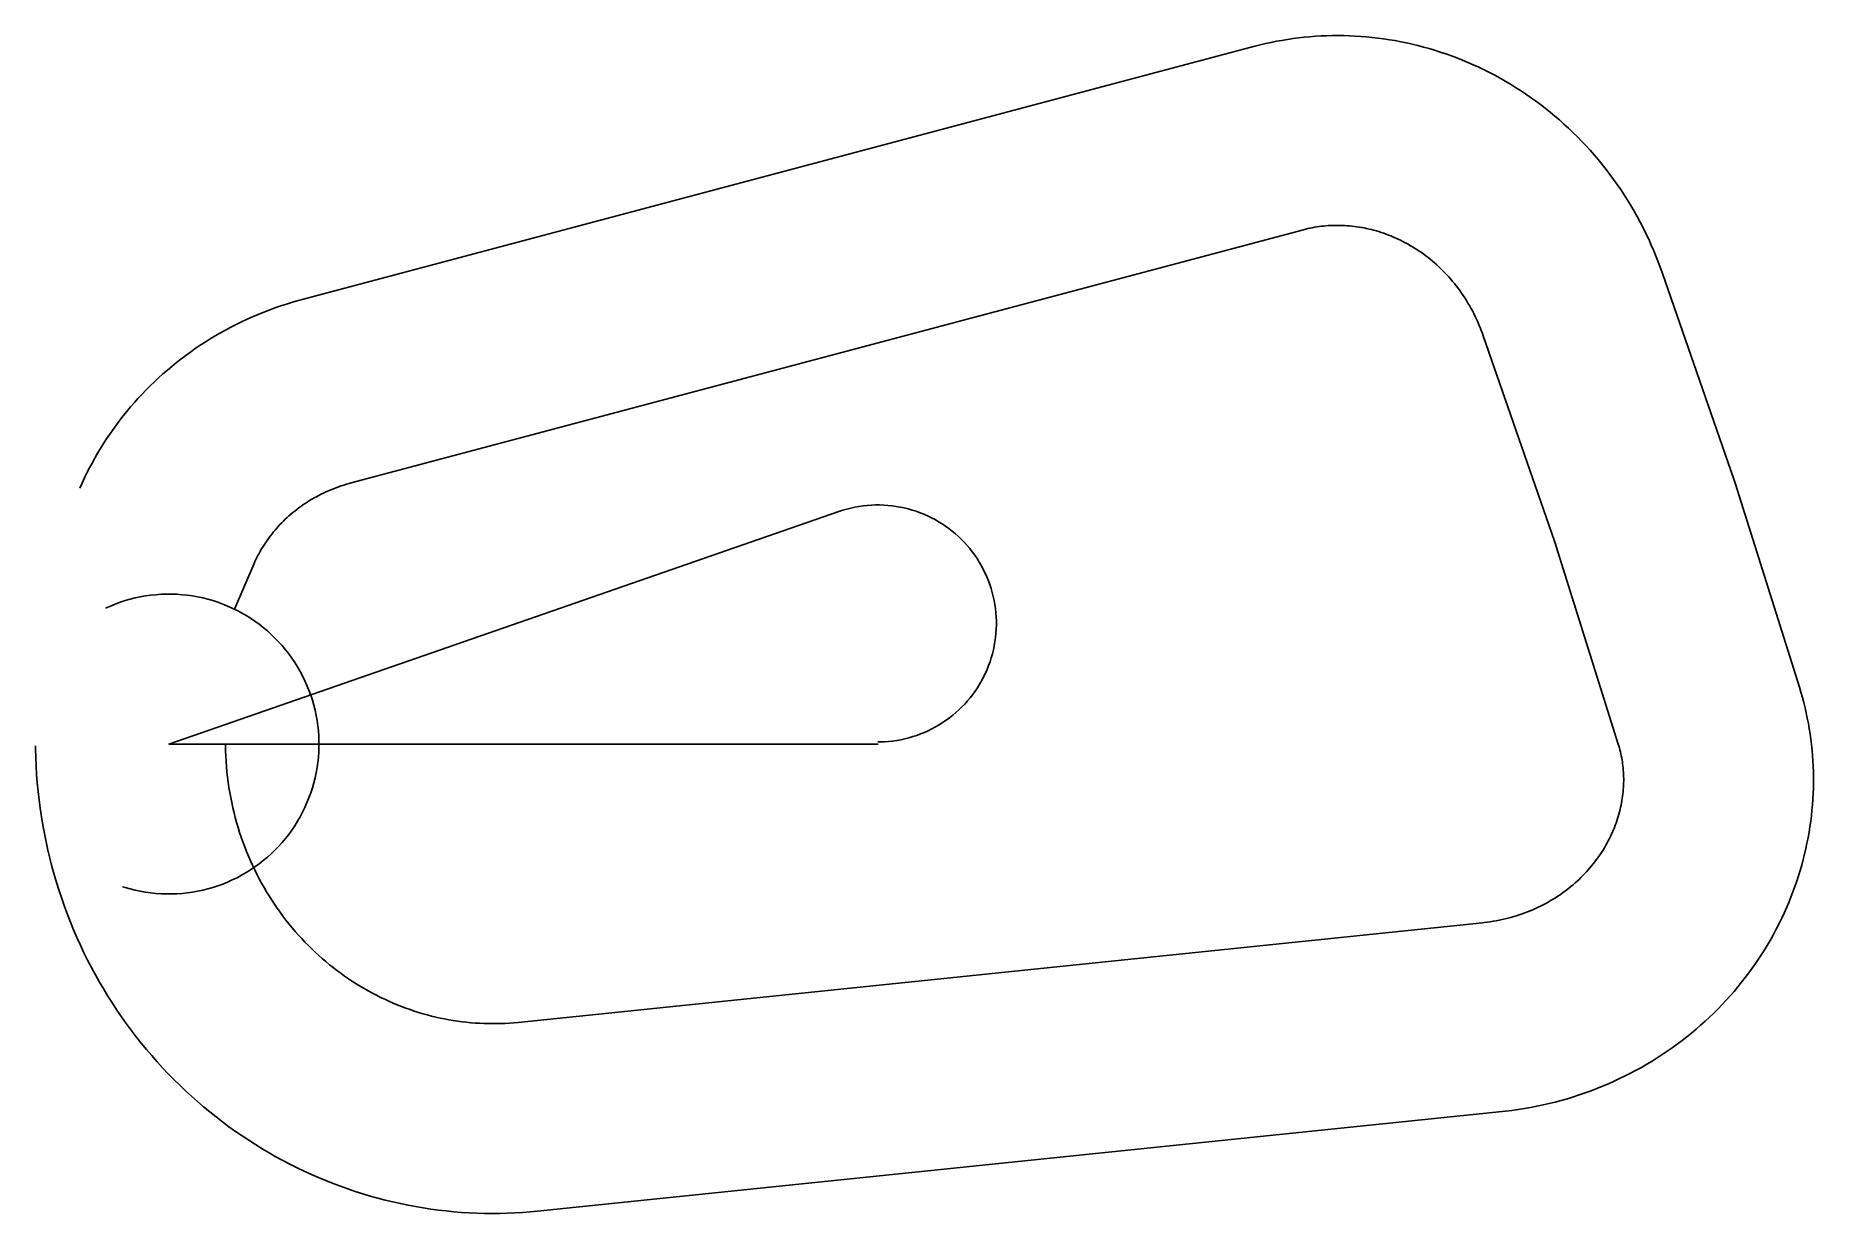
# Model space of a CAD drawing. Header units: metres. Extents: x -3233 to 39857, y -11377 to 17173.
import ezdxf

# ---------------------------------------------------------------- set-up
doc = ezdxf.new("R2010")
doc.units = ezdxf.units.M

msp = doc.modelspace()

# ---------------------------------------------------------------- linework, layer by layer
at = {"layer": 'Boundry', "color": 1}
for p, q in [((3232, 10776), (26320, 16913)), ((4413, 6330), (27502, 12467)), ((36198, 11407), (37928, 6423)), ((31853, 9898), (33583, 4915)), ((38012, 6169), (39517, 1378)), ((33624, 4791), (35128, 0)), ((1585, 3271), (2063, 4375)), ((31838, -4331), (8461, -6746)), ((32311, -8906), (8934, -11321))]:
    msp.add_line(p, q, dxfattribs=at)
at = {"layer": 'NorminalTrack', "color": 1}
msp.add_lwpolyline([(17191, 0), (0, 0), (16240, 5638), (16240, 5638), (16335, 5669), (16432, 5697), (16529, 5721), (16627, 5742), (16726, 5760), (16825, 5774), (16925, 5785), (17025, 5792), (17125, 5796), (17225, 5796), (17325, 5793), (17425, 5786), (17525, 5776), (17624, 5762), (17723, 5745), (17821, 5724), (17918, 5700), (18015, 5673), (18110, 5642), (18205, 5608), (18298, 5571), (18389, 5530), (18480, 5487), (18568, 5440), (18655, 5390), (18740, 5337), (18823, 5281), (18905, 5222), (18984, 5161), (19061, 5097), (19136, 5030), (19208, 4960), (19278, 4888), (19345, 4814), (19410, 4737), (19471, 4658), (19531, 4578), (19587, 4495), (19640, 4410), (19691, 4323), (19738, 4235), (19782, 4145), (19823, 4053), (19861, 3960), (19895, 3866), (19927, 3771), (19954, 3675), (19979, 3577), (20000, 3479), (20018, 3381), (20032, 3281), (20043, 3182), (20050, 3082), (20054, 2982), (20054, 2881), (20051, 2781), (20044, 2681), (20034, 2581), (20020, 2482), (20003, 2383), (19982, 2285), (19958, 2188), (19931, 2091), (19900, 1996), (19866, 1902), (19829, 1809), (19788, 1717), (19744, 1627), (19698, 1538), (19648, 1451), (19595, 1366), (19539, 1283), (19480, 1202), (19419, 1122), (19354, 1045), (19287, 971), (19218, 899), (19146, 829), (19072, 761), (18995, 697), (18916, 635), (18835, 576), (18752, 519), (18667, 466), (18581, 416), (18492, 369), (18402, 324), (18311, 283), (18218, 246), (18124, 211), (18029, 180), (17932, 152), (17835, 127), (17737, 106), (17638, 89), (17539, 74), (17440, 64), (17340, 57), (17239, 53), (17182, 52)], dxfattribs=at)
at = {"layer": 'WindSpiral', "color": 5}
for points in [[(26320, 16913), (26450, 16946), (26580, 16977), (26711, 17006), (26843, 17033), (26976, 17057), (27110, 17079), (27244, 17099), (27378, 17116), (27513, 17132), (27649, 17144), (27785, 17155), (27922, 17163), (28059, 17169), (28196, 17172), (28334, 17173), (28472, 17171), (28610, 17168), (28748, 17161), (28886, 17152), (29025, 17141), (29163, 17128), (29302, 17112), (29440, 17093), (29579, 17072), (29717, 17049), (29855, 17023), (29993, 16995), (30130, 16964), (30268, 16930), (30405, 16895), (30541, 16857), (30677, 16816), (30813, 16773), (30948, 16727), (31083, 16679), (31216, 16629), (31350, 16576), (31482, 16521), (31614, 16463), (31745, 16403), (31875, 16341), (32005, 16276), (32133, 16209), (32261, 16139), (32387, 16068), (32513, 15993), (32637, 15917), (32760, 15838), (32882, 15757), (33003, 15674), (33122, 15588), (33241, 15500), (33357, 15410), (33473, 15318), (33587, 15223), (33700, 15127), (33811, 15028), (33920, 14927), (34028, 14824), (34135, 14720), (34239, 14613), (34342, 14504), (34443, 14393), (34543, 14280), (34641, 14165), (34736, 14048), (34830, 13930), (34922, 13809), (35012, 13687), (35100, 13563), (35186, 13438), (35270, 13310), (35352, 13181), (35432, 13051), (35509, 12918), (35585, 12785), (35658, 12649), (35729, 12512), (35797, 12374), (35864, 12234), (35928, 12093), (35989, 11951), (36048, 11807), (36105, 11662), (36159, 11516), (36198, 11407)], [(27502, 12467), (27554, 12481), (27606, 12493), (27659, 12505), (27712, 12516), (27766, 12526), (27820, 12534), (27875, 12543), (27930, 12550), (27985, 12556), (28041, 12561), (28097, 12565), (28154, 12569), (28210, 12571), (28267, 12572), (28325, 12573), (28382, 12572), (28440, 12571), (28498, 12568), (28556, 12564), (28615, 12560), (28673, 12554), (28732, 12547), (28791, 12539), (28850, 12530), (28909, 12520), (28968, 12509), (29027, 12497), (29087, 12484), (29146, 12469), (29205, 12454), (29264, 12437), (29324, 12420), (29383, 12401), (29442, 12381), (29501, 12360), (29559, 12338), (29618, 12315), (29677, 12290), (29735, 12265), (29793, 12238), (29851, 12211), (29908, 12182), (29966, 12152), (30023, 12121), (30079, 12088), (30136, 12055), (30191, 12021), (30247, 11985), (30302, 11948), (30357, 11911), (30411, 11872), (30465, 11832), (30518, 11791), (30571, 11749), (30623, 11705), (30675, 11661), (30726, 11616), (30776, 11569), (30826, 11522), (30875, 11473), (30924, 11424), (30972, 11373), (31019, 11321), (31065, 11269), (31111, 11215), (31156, 11161), (31200, 11105), (31243, 11048), (31285, 10991), (31327, 10932), (31368, 10873), (31407, 10813), (31446, 10751), (31484, 10689), (31521, 10626), (31557, 10562), (31592, 10498), (31626, 10432), (31659, 10366), (31691, 10299), (31722, 10231), (31751, 10162), (31780, 10093), (31807, 10022), (31834, 9951), (31853, 9898)], [(-2158, 6203), (-2103, 6327), (-2046, 6449), (-1987, 6571), (-1925, 6692), (-1862, 6812), (-1796, 6931), (-1728, 7049), (-1658, 7166), (-1585, 7283), (-1511, 7398), (-1434, 7512), (-1355, 7625), (-1274, 7736), (-1191, 7847), (-1106, 7956), (-1019, 8064), (-930, 8171), (-838, 8276), (-745, 8380), (-650, 8482), (-553, 8583), (-454, 8682), (-353, 8780), (-250, 8876), (-145, 8971), (-38, 9064), (70, 9155), (180, 9245), (292, 9332), (406, 9418), (521, 9502), (638, 9584), (757, 9665), (877, 9743), (999, 9819), (1122, 9893), (1247, 9966), (1373, 10036), (1501, 10104), (1630, 10170), (1761, 10234), (1893, 10296), (2026, 10355), (2160, 10413), (2296, 10468), (2433, 10520), (2570, 10571), (2710, 10619), (2850, 10665), (2991, 10708), (3133, 10749), (3232, 10776)], [(2063, 4375), (2085, 4424), (2109, 4474), (2133, 4524), (2158, 4573), (2184, 4622), (2211, 4671), (2239, 4720), (2268, 4768), (2298, 4816), (2329, 4864), (2361, 4911), (2393, 4958), (2427, 5005), (2462, 5051), (2498, 5097), (2535, 5143), (2572, 5188), (2611, 5233), (2651, 5277), (2691, 5320), (2733, 5363), (2775, 5406), (2818, 5448), (2863, 5489), (2908, 5530), (2954, 5570), (3001, 5610), (3049, 5648), (3097, 5687), (3147, 5724), (3197, 5761), (3249, 5797), (3301, 5832), (3354, 5867), (3407, 5900), (3462, 5933), (3517, 5965), (3574, 5996), (3630, 6027), (3688, 6056), (3747, 6085), (3806, 6112), (3866, 6139), (3926, 6165), (3987, 6190), (4049, 6214), (4112, 6237), (4175, 6258), (4239, 6279), (4303, 6299), (4368, 6318), (4413, 6330)], [(37928, 6423), (37978, 6275), (38012, 6169)], [(33583, 4915), (33607, 4842), (33624, 4791)], [(-1536, 3294), (-1420, 3346), (-1303, 3393), (-1183, 3437), (-1063, 3476), (-941, 3511), (-818, 3542), (-694, 3568), (-569, 3590), (-443, 3608), (-317, 3621), (-190, 3630), (-63, 3634), (63, 3634), (190, 3630), (317, 3621), (443, 3608), (569, 3590), (694, 3568), (818, 3542), (941, 3511), (1063, 3476), (1183, 3437), (1303, 3393), (1420, 3346), (1536, 3294), (1650, 3239), (1762, 3179), (1872, 3116), (1980, 3048), (2085, 2977), (2188, 2903), (2287, 2825), (2385, 2743), (2479, 2658), (2570, 2570), (2658, 2479), (2743, 2385), (2825, 2287), (2903, 2188), (2977, 2085), (3048, 1980), (3116, 1872), (3179, 1762), (3239, 1650), (3294, 1536), (3346, 1420), (3393, 1303), (3437, 1183), (3476, 1063), (3511, 941), (3542, 818), (3568, 694), (3590, 569), (3608, 443), (3621, 317), (3630, 190), (3634, 63), (3634, -63), (3630, -190), (3621, -317), (3608, -443), (3590, -569), (3568, -694), (3542, -818), (3511, -941), (3476, -1063), (3437, -1183), (3393, -1303), (3346, -1420), (3294, -1536), (3239, -1650), (3179, -1762), (3116, -1872), (3048, -1980), (2977, -2085), (2903, -2188), (2825, -2287), (2743, -2385), (2658, -2479), (2570, -2570), (2479, -2658), (2385, -2743), (2287, -2825), (2188, -2903), (2085, -2977), (1980, -3048), (1872, -3116), (1762, -3179), (1650, -3239), (1536, -3294), (1420, -3346), (1303, -3393), (1183, -3437), (1063, -3476), (941, -3511), (818, -3542), (694, -3568), (569, -3590), (443, -3608), (317, -3621), (190, -3630), (63, -3634), (-63, -3634), (-190, -3630), (-317, -3621), (-443, -3608), (-569, -3590), (-694, -3568), (-818, -3542), (-941, -3511), (-1063, -3476), (-1123, -3457)], [(39517, 1378), (39554, 1255), (39589, 1132), (39622, 1007), (39653, 882), (39682, 756), (39709, 629), (39734, 502), (39756, 374), (39776, 245), (39794, 116), (39810, -14), (39824, -145), (39835, -276), (39844, -407), (39851, -539), (39855, -671), (39857, -803), (39857, -936), (39855, -1069), (39850, -1202), (39843, -1335), (39833, -1469), (39822, -1602), (39807, -1736), (39791, -1869), (39772, -2003), (39751, -2136), (39727, -2269), (39701, -2402), (39673, -2535), (39642, -2668), (39609, -2800), (39573, -2932), (39535, -3063), (39495, -3194), (39452, -3325), (39407, -3455), (39360, -3585), (39310, -3714), (39258, -3842), (39204, -3970), (39147, -4097), (39088, -4223), (39027, -4348), (38963, -4472), (38897, -4596), (38829, -4719), (38759, -4840), (38686, -4961), (38611, -5080), (38534, -5199), (38455, -5316), (38373, -5432), (38290, -5547), (38204, -5661), (38116, -5773), (38026, -5884), (37934, -5994), (37839, -6102), (37743, -6209), (37645, -6314), (37545, -6417), (37442, -6519), (37338, -6620), (37232, -6719), (37124, -6816), (37014, -6911), (36902, -7005), (36788, -7096), (36673, -7186), (36556, -7274), (36437, -7361), (36316, -7445), (36194, -7527), (36070, -7607), (35945, -7686), (35817, -7762), (35689, -7836), (35559, -7908), (35427, -7977), (35294, -8045), (35160, -8110), (35024, -8174), (34887, -8234), (34748, -8293), (34609, -8349), (34468, -8403), (34326, -8455), (34183, -8504), (34039, -8550), (33893, -8595), (33747, -8636), (33600, -8676), (33452, -8712), (33303, -8746), (33153, -8778), (33002, -8807), (32851, -8834), (32699, -8858), (32546, -8879), (32393, -8898), (32311, -8906)], [(8461, -6746), (8359, -6755), (8256, -6763), (8152, -6769), (8048, -6774), (7944, -6776), (7839, -6777), (7735, -6776), (7630, -6773), (7525, -6768), (7419, -6761), (7314, -6753), (7208, -6743), (7103, -6730), (6997, -6716), (6891, -6700), (6786, -6682), (6680, -6663), (6575, -6641), (6470, -6618), (6364, -6592), (6260, -6565), (6155, -6536), (6050, -6504), (5946, -6471), (5843, -6436), (5739, -6400), (5636, -6361), (5534, -6320), (5432, -6278), (5330, -6234), (5229, -6187), (5129, -6139), (5029, -6089), (4930, -6037), (4832, -5984), (4734, -5928), (4637, -5871), (4541, -5812), (4446, -5751), (4351, -5688), (4258, -5624), (4165, -5557), (4073, -5489), (3983, -5419), (3893, -5348), (3804, -5274), (3717, -5199), (3631, -5123), (3545, -5044), (3461, -4964), (3379, -4883), (3297, -4799), (3217, -4715), (3138, -4628), (3060, -4540), (2984, -4451), (2909, -4360), (2836, -4267), (2764, -4173), (2694, -4077), (2625, -3981), (2557, -3882), (2492, -3782), (2428, -3681), (2365, -3579), (2304, -3475), (2245, -3370), (2188, -3264), (2132, -3157), (2078, -3048), (2026, -2938), (1976, -2827), (1927, -2715), (1881, -2602), (1836, -2488), (1793, -2373), (1752, -2257), (1713, -2140), (1676, -2022), (1641, -1903), (1608, -1783), (1577, -1663), (1549, -1542), (1522, -1420), (1497, -1297), (1474, -1174), (1454, -1050), (1435, -925), (1419, -800), (1405, -674), (1393, -548), (1383, -421), (1376, -294), (1371, -167), (1367, -39), (1367, 2)], [(35128, 0), (35142, -46), (35155, -92), (35168, -139), (35179, -186), (35190, -234), (35200, -282), (35210, -331), (35218, -380), (35226, -429), (35233, -479), (35239, -530), (35244, -580), (35249, -631), (35252, -682), (35255, -734), (35257, -786), (35258, -838), (35258, -890), (35257, -943), (35255, -996), (35252, -1049), (35248, -1102), (35243, -1156), (35238, -1209), (35231, -1263), (35223, -1317), (35215, -1371), (35205, -1425), (35194, -1480), (35183, -1534), (35170, -1588), (35156, -1643), (35142, -1697), (35126, -1752), (35109, -1806), (35092, -1860), (35073, -1915), (35053, -1969), (35032, -2023), (35011, -2077), (34988, -2130), (34964, -2184), (34939, -2237), (34913, -2291), (34886, -2344), (34858, -2396), (34828, -2449), (34798, -2501), (34767, -2553), (34735, -2604), (34701, -2656), (34667, -2706), (34632, -2757), (34595, -2807), (34558, -2856), (34519, -2905), (34480, -2954), (34439, -3002), (34398, -3050), (34355, -3097), (34312, -3143), (34267, -3189), (34222, -3235), (34176, -3279), (34128, -3323), (34080, -3367), (34030, -3410), (33980, -3452), (33929, -3493), (33877, -3534), (33824, -3573), (33770, -3613), (33715, -3651), (33660, -3688), (33603, -3725), (33546, -3761), (33487, -3795), (33428, -3829), (33369, -3863), (33308, -3895), (33246, -3926), (33184, -3956), (33121, -3985), (33058, -4014), (32993, -4041), (32928, -4067), (32862, -4092), (32796, -4117), (32728, -4140), (32661, -4162), (32592, -4182), (32523, -4202), (32453, -4221), (32383, -4238), (32313, -4254), (32241, -4269), (32169, -4283), (32097, -4296), (32024, -4307), (31951, -4318), (31878, -4327), (31838, -4331)], [(8934, -11321), (8751, -11338), (8568, -11353), (8385, -11363), (8200, -11371), (8016, -11376), (7831, -11377), (7646, -11375), (7461, -11370), (7276, -11361), (7090, -11350), (6905, -11335), (6719, -11317), (6534, -11295), (6349, -11270), (6164, -11242), (5979, -11211), (5794, -11177), (5610, -11139), (5427, -11098), (5244, -11053), (5061, -11006), (4879, -10955), (4698, -10901), (4517, -10844), (4337, -10783), (4158, -10719), (3980, -10652), (3803, -10582), (3627, -10509), (3452, -10432), (3278, -10353), (3105, -10270), (2933, -10184), (2763, -10095), (2594, -10003), (2427, -9908), (2261, -9810), (2096, -9708), (1933, -9604), (1772, -9497), (1612, -9387), (1455, -9274), (1298, -9158), (1144, -9039), (992, -8917), (841, -8793), (693, -8666), (546, -8536), (402, -8403), (260, -8268), (120, -8130), (-18, -7989), (-153, -7846), (-286, -7700), (-417, -7552), (-545, -7401), (-671, -7248), (-794, -7093), (-915, -6935), (-1033, -6775), (-1148, -6612), (-1261, -6448), (-1371, -6281), (-1478, -6112), (-1582, -5941), (-1684, -5768), (-1782, -5593), (-1878, -5416), (-1970, -5238), (-2060, -5057), (-2146, -4875), (-2230, -4691), (-2310, -4505), (-2387, -4318), (-2461, -4129), (-2532, -3939), (-2600, -3747), (-2664, -3554), (-2725, -3359), (-2783, -3163), (-2837, -2966), (-2888, -2768), (-2935, -2568), (-2979, -2368), (-3020, -2167), (-3057, -1964), (-3091, -1761), (-3121, -1557), (-3147, -1352), (-3171, -1147), (-3190, -941), (-3206, -734), (-3218, -527), (-3227, -319), (-3232, -111), (-3233, -44)]]:
    msp.add_lwpolyline(points, dxfattribs=at)

doc.saveas('drawing.dxf')
